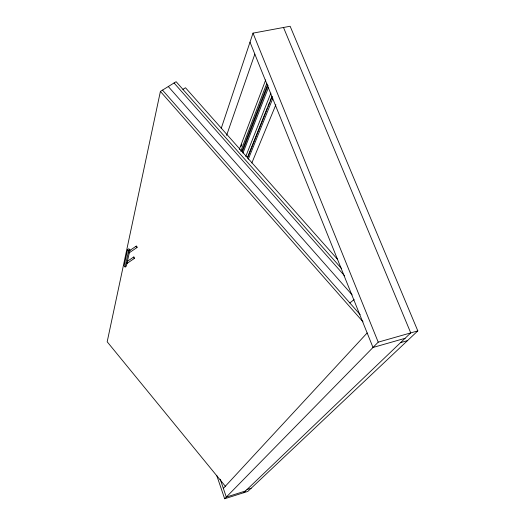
<?xml version="1.0" encoding="UTF-8"?>
<svg xmlns="http://www.w3.org/2000/svg" width="525" height="525" viewBox="0 0 525 525"><rect width="100%" height="100%" fill="white"/><g stroke="black" fill="none" stroke-linecap="round" stroke-linejoin="round"><path stroke-width="0.79" d="M126.801 263.76L126.814 262.644M128.914 253.05L129.314 252.335M133.98 258.523C135.483 258.838 133.507 255.511 133.488 257.545M135.988 246.468C136.5 244.663 137.872 248.561 136.369 247.57M341.657 268.702L176.124 81.697L160.401 91.422L107.185 341.782L225.717 486.701M127.575 249.644L124.117 265.788L125.114 266.982L126.368 266.116L129.911 249.992L128.881 248.758L127.575 249.644L128.612 250.878L125.114 266.982M221.215 128.415L253.011 33.134L290.141 26.25L417.815 330.888L247.813 491.413L224.661 498.75L216.74 475.479M226.597 135.391L254.828 54.141M239.295 149.461L265.722 79.872M241.001 146.541L241.874 144.25M240.739 151.298L266.858 83.212M241.881 151.187L267.494 84.774M242.353 151.784L268.058 85.372M242.95 153.11L268.498 87.419M245.772 156.398L270.854 93.155M247.465 157.454L267.291 107.96M267.901 106.437L269.43 102.631M270.04 101.108L271.865 96.541M247.433 158.183L272.14 96.574M248.292 159.2L272.77 98.523M251.81 163.013L275.874 104.737M223.355 488.381L367.159 332.948M224.661 498.75L378.223 342.149L417.815 330.888M243.659 492.732L410.74 332.896L283.5 27.477M349.834 302.945L354.158 299.565M126.945 263.511L134.498 258.326M127.831 261.017L133.501 257.138M129.563 250.661L136.014 246.264M129.308 252.761L137.045 247.485M128.612 250.878L129.911 249.992M182.956 89.322L185.476 87.747L337.582 259.396M246.967 489.562L251.18 488.23M245.464 491L226.314 497.063L220.231 479.233M405.09 338.303L373.006 347.471L250.005 42.151M400.588 342.608L407.492 340.633M174.044 82.989L344.623 275.855M168.289 86.54L352.137 294.912M162.507 90.116L360.157 314.672M160.401 91.422L363.031 321.845M253.011 33.134L378.223 342.149"/></g></svg>
